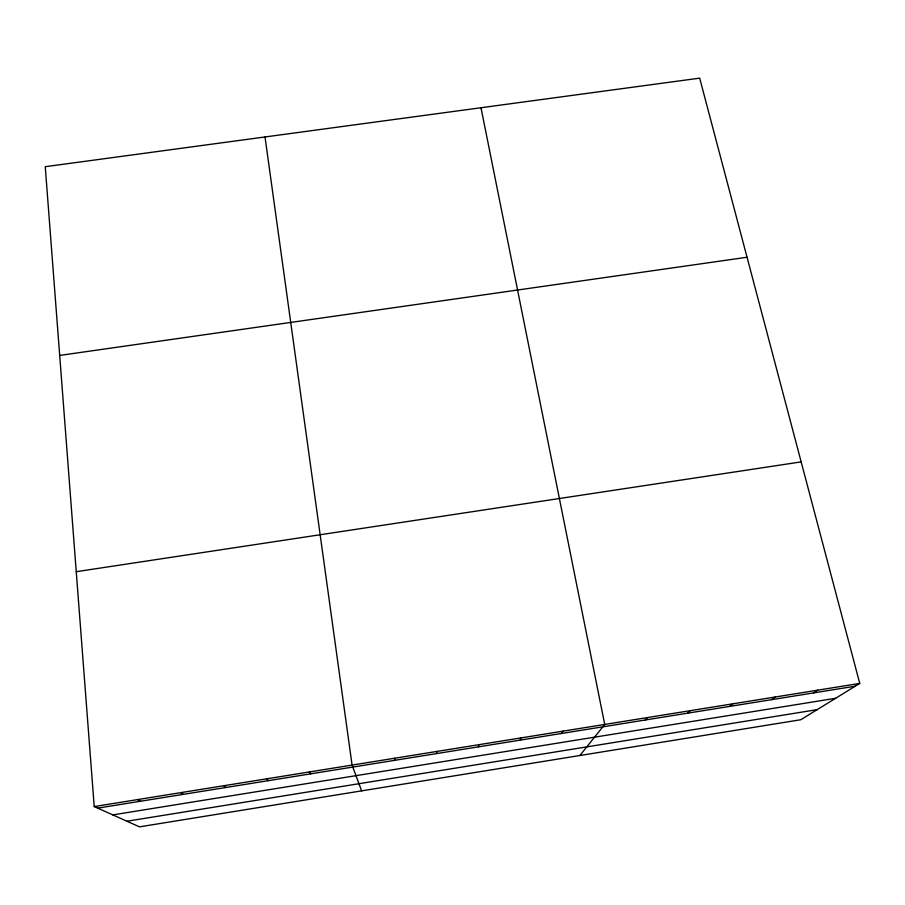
<?xml version="1.0" encoding="UTF-8"?>
<svg xmlns="http://www.w3.org/2000/svg" width="905" height="905" viewBox="0 0 905 905"><rect width="100%" height="100%" fill="white"/><g stroke="black" fill="none" stroke-linecap="round" stroke-linejoin="round"><path stroke-width="1.36" d="M436.708 753.571L436.866 751.444M478.44 746.851L479.039 744.657M520.036 740.154L521.076 737.903M561.496 733.48L562.967 731.161M579.879 755.517L604.721 724.441L480.996 107.74M645.242 720.007L647.595 717.541M687.529 713.197L690.323 710.674M729.668 706.409L732.892 703.818M771.66 699.656L775.325 696.997M813.516 692.913L817.611 690.187M859.75 683.411L800.823 719.724L139.472 826.853L94.222 806.57L45.25 166.701L699.678 78.147L859.75 683.411L94.222 806.57M97.706 808.131L855.225 686.205M112.797 814.896L835.62 698.287M126.938 821.231L817.192 709.633M76.246 571.7L801.163 461.889M59.696 355.427L747.044 257.246M137.56 799.601L140.592 801.23M180.762 792.644L183.319 794.352M223.807 785.721L225.911 787.497M266.715 778.82L268.355 780.664M309.465 771.942L310.653 773.854M361.615 790.868L352.079 765.087L265.018 136.972M394.546 758.254L394.829 760.313"/></g></svg>
